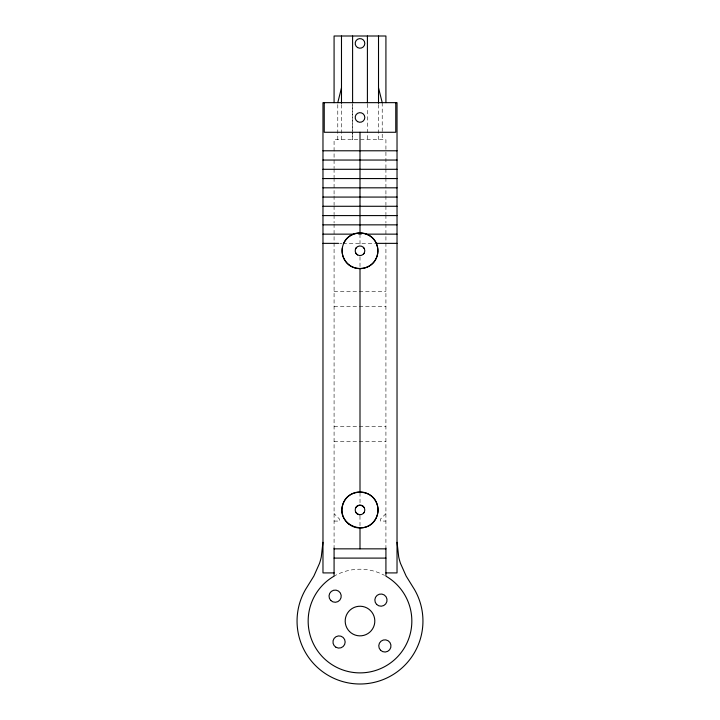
<?xml version="1.0" encoding="UTF-8"?>
<svg xmlns="http://www.w3.org/2000/svg" width="720" height="720" viewBox="0 0 720 720"><rect width="100%" height="100%" fill="white"/><g stroke="black" fill="none" stroke-linecap="round" stroke-linejoin="round"><path stroke-width="0.54" stroke-dasharray="3.6 2.7" d="M337.779 139.68L337.779 102.654M341.487 139.68L341.487 104.382M352.593 104.895L352.593 139.68L352.593 104.004M378.513 139.68L378.513 104.382M385.92 513.666L380.367 519.219L380.367 521.073L385.92 521.073M358.155 234.144L361.845 234.144M339.678 243.36L341.892 243.36M343.008 243.36L374.778 243.36M334.08 291.501L385.92 291.501M334.08 306.306L385.92 306.306M334.08 426.654L385.92 426.654M334.08 441.459L385.92 441.459M334.08 521.073L339.633 521.073L339.633 519.219L334.08 513.666M359.982 515.88L359.991 526.869M385.92 168.273L385.92 139.68L334.08 139.68L334.08 168.273M385.92 168.921L385.92 177.534M385.92 177.912L385.92 195.021M385.92 195.912L385.92 205.254M385.92 206.028L385.92 214.551M385.92 215.028L385.92 222.894M385.92 224.019L385.92 547.722M382.221 102.654L382.221 139.68M367.407 104.004L367.407 139.68M360 234.144L360 245.088M360 256.707L360 266.823M360.018 492.786L360.018 504.027M334.08 168.921L334.08 177.534M334.08 177.912L334.08 195.021M334.08 195.912L334.08 205.254M334.08 206.028L334.08 214.551M334.08 215.028L334.08 222.894M334.08 224.019L334.08 547.722M333.612 576.432A51.84 51.84 0 0 1 384.498 575.37"/><path stroke-width="1.08" d="M341.487 103.284L341.487 36M360 132.273L360 233.019M378.513 103.284L378.513 36M334.08 572.913L322.974 572.913L322.974 102.654L397.026 102.654L397.026 572.913L385.92 572.913M322.938 542.313L321.3 556.884A62.892 62.892 0 0 1 319.509 563.4L313.857 576.072L305.487 589.581A62.946 62.946 0 0 0 360 684A62.946 62.946 0 0 0 414.513 589.581L406.143 576.072L400.5 563.4A62.892 62.892 0 0 1 398.7 556.884L397.062 542.313M337.779 102.654L341.487 87.84M343.692 243.378C349.47 229.221 371.898 229.932 376.74 244.449A17.784 17.676 -90 0 1 376.308 258.129C371.223 270.342 352.863 272.178 345.474 261.207A17.802 17.694 90 0 1 342.342 247.869M355.833 248.355L356.598 247.365M363.402 254.169L364.167 253.17M355.842 507.537C357.552 504.387 362.52 504.432 364.185 507.582M363.384 513.387L364.158 512.397M322.974 150.786L397.026 150.786M322.974 160.047L397.026 160.047M322.974 169.299L397.026 169.299M322.974 178.56L397.026 178.56M322.974 187.821L397.026 187.821M322.974 197.073L397.026 197.073M322.974 206.28L397.026 206.28M322.974 215.586L397.026 215.586M322.974 224.847L397.026 224.847M322.974 234.144L353.466 234.144M366.309 234.144L397.026 234.144M322.974 243.36L338.589 243.36M376.155 243.36L397.026 243.36M334.08 548.847L385.92 548.847M334.08 558.099L385.92 558.099M359.982 514.782L357.57 514.116L355.815 512.343M363.402 247.365L364.167 248.355M355.833 253.17L356.598 254.169M378.513 87.84L382.221 102.654M395.766 102.654L395.766 132.273L324.234 132.273L324.234 102.654M385.92 102.654L385.92 36L334.08 36L334.08 102.654M385.92 548.001L385.92 576.153A51.84 51.84 0 0 1 399.708 654.372A51.84 51.84 0 0 1 320.292 654.372A51.84 51.84 0 0 1 334.08 576.153L334.08 548.001M367.407 36L367.407 102.888M360 268.515L360 492.084M360 527.841L360 548.847M352.593 36L352.593 102.888M343.323 503.109C334.125 524.754 367.992 538.488 376.677 516.816A17.928 17.82 -90 0 0 376.641 503.019C371.214 488.682 348.678 488.592 343.323 503.109M330.804 600.498A6.111 6.111 0 0 0 341.028 597.762A6.111 6.111 0 0 0 333.549 590.274A6.111 6.111 0 0 0 330.804 600.498M335.997 647.289A6.111 6.111 0 0 0 345.159 641.997A6.111 6.111 0 0 0 335.997 636.705A6.111 6.111 0 0 0 335.997 647.289M376.623 604.422A6.111 6.111 0 0 0 386.847 601.686A6.111 6.111 0 0 0 379.368 594.207A6.111 6.111 0 0 0 376.623 604.422M380.556 650.25A6.111 6.111 0 0 0 390.78 647.505A6.111 6.111 0 0 0 383.292 640.026A6.111 6.111 0 0 0 380.556 650.25M349.524 631.521A14.814 14.814 0 0 0 374.31 624.888A14.814 14.814 0 0 0 356.166 606.744A14.814 14.814 0 0 0 349.524 631.521M348.669 264.609A17.892 17.892 0 0 0 377.658 253.656A17.892 17.892 0 0 0 353.682 234.027A17.892 17.892 0 0 0 348.669 264.609M357.597 254.934A4.815 4.815 0 0 0 364.815 250.767A4.815 4.815 0 0 0 357.597 246.6A4.815 4.815 0 0 0 357.597 254.934M349.065 524.304A18.036 18.036 0 0 0 377.883 512.271A18.036 18.036 0 0 0 353.052 493.326A18.036 18.036 0 0 0 349.065 524.304M357.57 514.116A4.815 4.815 0 0 0 364.815 509.994A4.815 4.815 0 0 0 357.624 505.782A4.815 4.815 0 0 0 357.57 514.116M357.597 121.635A4.815 4.815 0 0 0 364.815 117.459A4.815 4.815 0 0 0 357.597 113.292A4.815 4.815 0 0 0 357.597 121.635M357.597 47.574A4.815 4.815 0 0 0 364.815 43.407A4.815 4.815 0 0 0 357.597 39.24A4.815 4.815 0 0 0 357.597 47.574"/></g></svg>
